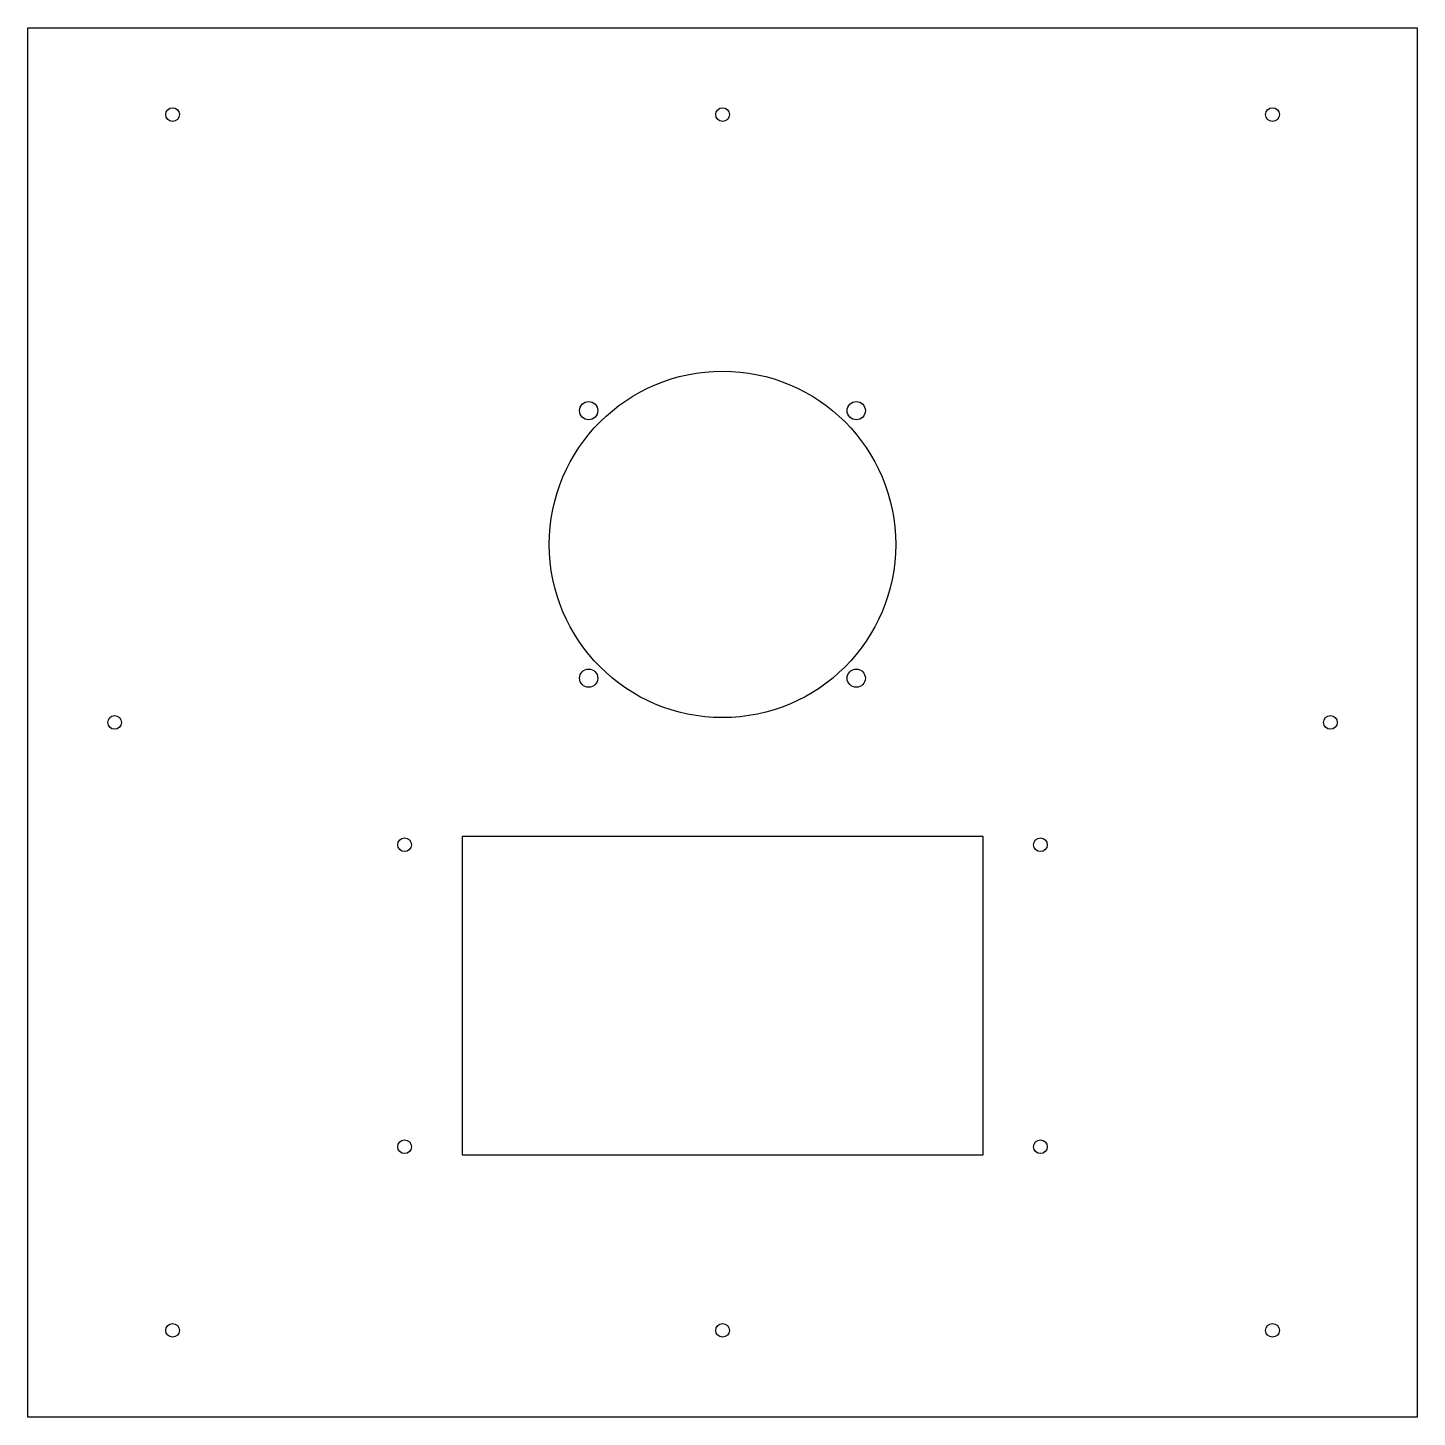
# Model space of a CAD drawing. Header units: millimetres. Extents: x -272 to 33, y -19 to 286.
import ezdxf

# ---------------------------------------------------------------- set-up
doc = ezdxf.new("R2010")
doc.units = ezdxf.units.MM
doc.layers.get('0').update_dxf_attribs({"linetype": 'CONTINUOUS'})

msp = doc.modelspace()

# ---------------------------------------------------------------- linework, layer by layer
for points in [[(-271.86, 286.06), (32.94, 286.06), (32.94, -18.74), (-271.86, -18.74)], [(-176.61, 108.63), (-176.61, 38.78), (-62.31, 38.78), (-62.31, 108.63)]]:
    msp.add_lwpolyline(points, close=True)
for centre, radius in [((-240.11, 267.01), 1.5), ((-119.46, 267.01), 1.5), ((1.19, 267.01), 1.5), ((-119.46, 172.72), 38), ((-148.81, 202.07), 2), ((-90.12, 202.07), 2), ((-148.81, 143.38), 2), ((-90.12, 143.38), 2), ((-252.81, 133.66), 1.5), ((13.89, 133.66), 1.5), ((-189.21, 106.83), 1.5), ((-49.71, 106.83), 1.5), ((-189.21, 40.59), 1.5), ((-49.71, 40.59), 1.5), ((-240.11, 0.31), 1.5), ((-119.46, 0.31), 1.5), ((1.19, 0.31), 1.5)]:
    msp.add_circle(centre, radius)

doc.saveas('drawing.dxf')
